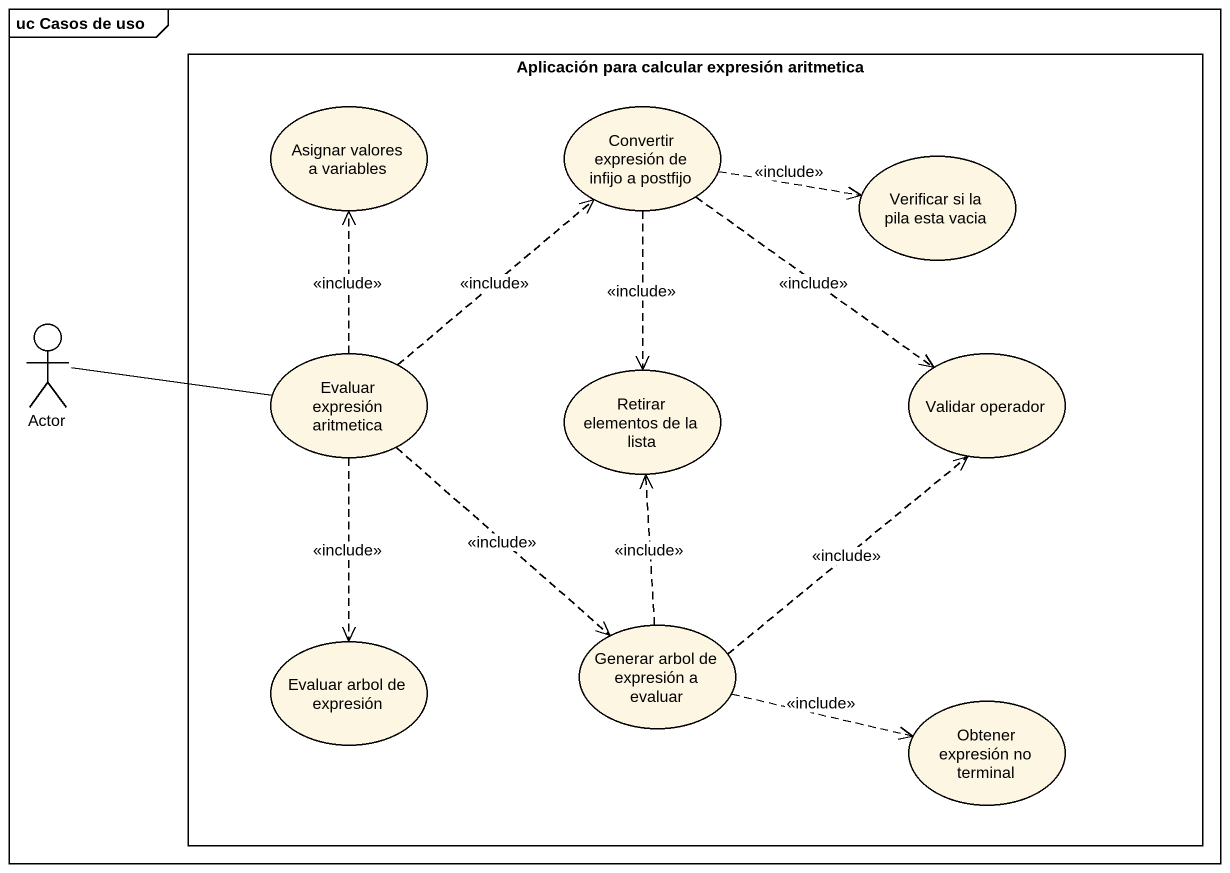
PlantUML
@startuml
mainframe uc Casos de uso
rectangle "Aplicación para calcular expresión aritmetica" as Aplicación_para_calcular {
  usecase "Asignar valores a variables" as Asignar_valores_a_variables
  usecase "Convertir expresión de infijo a postfijo" as Convertir_expresión_de
  usecase "Verificar si la pila esta vacia" as Verificar_si_la_pila_esta
  usecase "Evaluar expresión aritmetica" as Evaluar_expresión_aritmetica
  usecase "Validar operador" as Validar_operador
  usecase "Retirar elementos de la lista" as Retirar_elementos_de_la
  usecase "Generar arbol de expresión a evaluar" as Generar_arbol_de_expresión
  usecase "Evaluar arbol de expresión" as Evaluar_arbol_de_expresión
  usecase "Obtener expresión no terminal" as Obtener_expresión_no
}
actor "Actor" as Actor_
Convertir_expresión_de .right.> Verificar_si_la_pila_esta : <<include>>
Convertir_expresión_de ..> Validar_operador : <<include>>
Convertir_expresión_de ..> Retirar_elementos_de_la : <<include>>
Actor_ -right- Evaluar_expresión_aritmetica
Evaluar_expresión_aritmetica .up.> Asignar_valores_a_variables : <<include>>
Evaluar_expresión_aritmetica .up.> Convertir_expresión_de : <<include>>
Evaluar_expresión_aritmetica ..> Generar_arbol_de_expresión : <<include>>
Evaluar_expresión_aritmetica ..> Evaluar_arbol_de_expresión : <<include>>
Generar_arbol_de_expresión .up.> Validar_operador : <<include>>
Generar_arbol_de_expresión .up.> Retirar_elementos_de_la : <<include>>
Generar_arbol_de_expresión .right.> Obtener_expresión_no : <<include>>
@enduml
